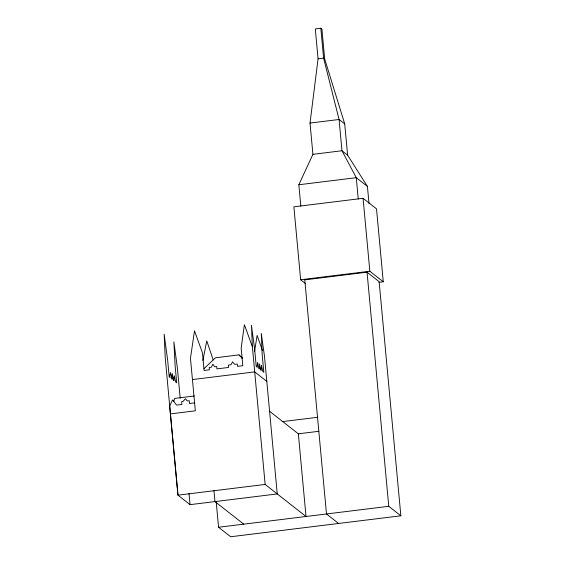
<?xml version="1.0" encoding="UTF-8"?>
<svg xmlns="http://www.w3.org/2000/svg" width="565" height="565" viewBox="0 0 565 565"><rect width="100%" height="100%" fill="white"/><g stroke="black" fill="none" stroke-linecap="round" stroke-linejoin="round"><path stroke-width="0.85" d="M300.82 206.133L298.836 184.755L312.918 154.33L310.016 123.064L318.074 58.802L315.298 28.928L320.835 28.25L321.909 29.09L324.684 58.965L344.721 123.919L347.623 155.177L367.427 186.436L369.009 203.534M254.532 351.599L257.117 335.391L262.492 350.618M202.877 360.491L206.769 340.907L213.21 359.954M173.723 401.68L174.599 398.424L194.36 395.987M169.691 405.931L172.6 399.858L176.52 405.091L181.916 404.427L181.662 401.651L183.046 401.482L185.313 398.805L187.354 400.945L189.226 400.719L189.48 403.495L194.6 402.866M203.965 368.67L215.498 357.779L239.023 354.884L242.18 357.899M318.074 58.802L323.604 58.124L324.684 58.965M310.016 123.064L339.078 119.49L344.721 123.919M312.918 154.33L341.973 150.749L347.623 155.177M298.836 184.755L356.268 177.685L367.427 186.436M378.896 282.323L383.275 281.78L376.509 208.838L363.069 198.294L293.878 206.811L300.644 279.76L305.347 283.446M300.644 279.76L369.835 271.235L383.275 281.78M216.211 502.024L218.556 527.258L230.654 536.75L400.86 515.796L379.143 281.681L367.045 272.189L304.775 279.859L326.492 513.973L338.59 523.458M192.439 379.567L254.709 371.897L266.807 381.389M170.425 413.891L195.335 410.826L190.462 358.302L194.494 330.815L202.461 352.885L204.092 370.463L209.424 369.807L209.205 367.511L211.282 367.257L212.892 364.185L214.813 366.791L216.685 366.558L216.896 368.889L228.521 367.455L228.302 365.124L230.937 364.806L232.603 361.847L234.701 364.34L237.258 364.022L237.477 366.353L242.802 365.696L241.17 348.118L244.384 324.67L252.371 346.74L265.147 484.438L306.018 516.495L298.348 433.821L269.576 411.256M282.154 421.652L317.848 417.26M298.348 433.821L318.822 431.3M265.147 484.438L177.968 495.173L169.67 405.861M180.2 398.29L177.361 367.674L173.865 341.867L175.129 365.922L176.697 382.802L175.644 381.982L174.31 375.887L174.175 378.246L173.759 377.921L174.013 380.704L173.568 380.351L172.297 373.585L172.184 379.27L171.852 379.002L171.591 376.226L170.404 372.547L170.213 375.146L169.797 374.821L170.058 377.597L169.21 376.933L167.643 360.053L164.14 334.24L165.248 358.076L177.968 495.173L190.066 504.658L277.245 493.93L264.477 356.233L261.277 333.449L262.167 354.417L263.82 372.271L262.789 371.459L261.531 365.562L261.355 368.098L261.016 367.836L261.256 370.393L260.649 369.913L259.561 363.902L259.363 368.91L258.869 368.521L257.647 362.673L257.548 365.294L257.132 364.969L257.35 367.328L256.235 366.452L254.568 348.464L251.432 325.249L252.371 346.74M218.556 527.258L388.762 506.304L400.86 515.796M243.748 524.158L214.975 501.593L213.923 490.279M239.023 354.884L242.505 358.669M363.069 198.294L369.835 271.235M367.045 272.189L388.762 506.304M358.252 199.064L356.268 177.685L341.973 150.749L339.078 119.49L323.604 58.124L320.835 28.25M189.014 493.33L190.066 504.658"/></g></svg>
